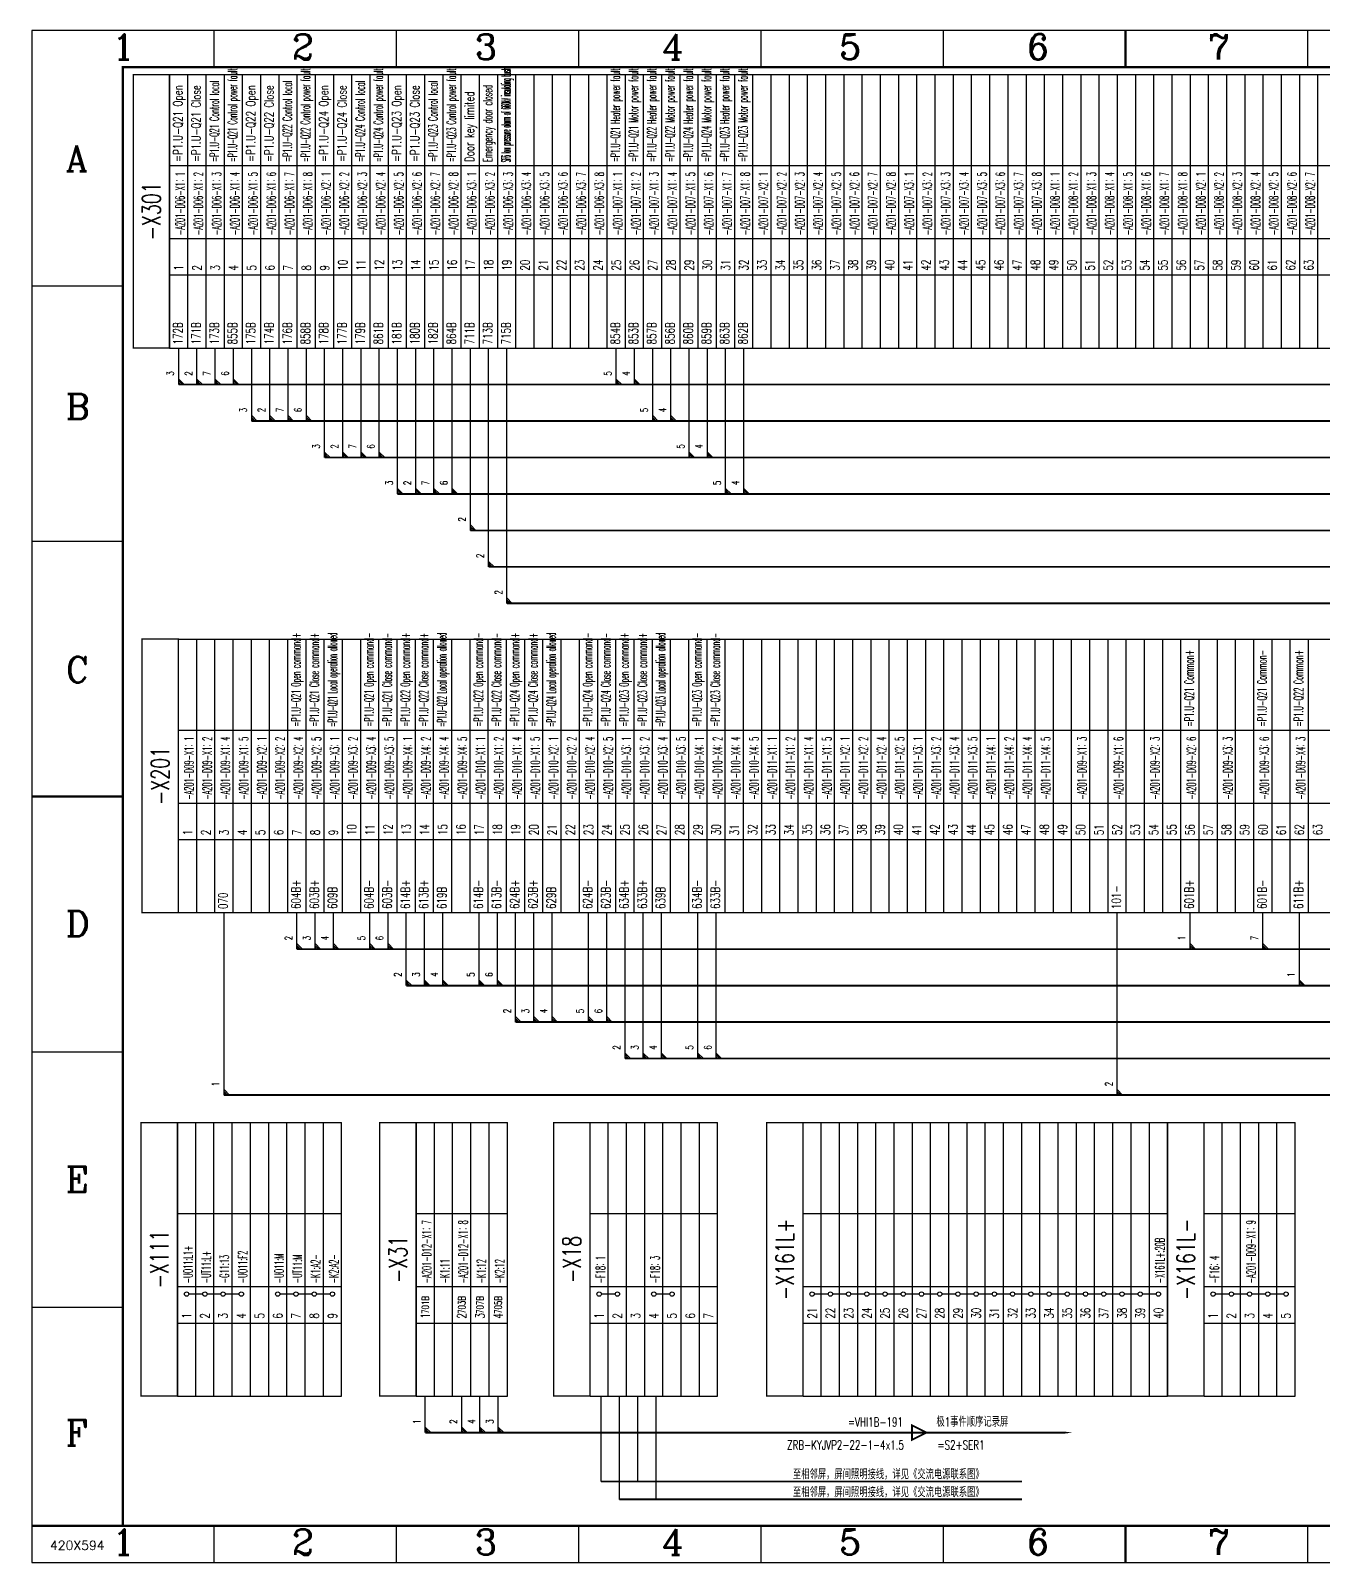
# Model space of a CAD drawing. Header units: millimetres. Extents: x 0 to 594, y 0 to 420.
# Drawn here: x -0.3 to 354, y 0 to 420 of the extents above; entities that cross this region are included whole.
import ezdxf
from ezdxf.enums import TextEntityAlignment as Align

# ---------------------------------------------------------------- set-up
doc = ezdxf.new("R2010")
doc.units = ezdxf.units.MM
doc.layers.add('GPDRAW', color=1, linetype='Continuous')
doc.styles.add('ECL', font='SIMFANG_2312.TTF', dxfattribs={"width": 0.7, "height": 3})
doc.styles.add('elec', font='romans.shx', dxfattribs={"width": 0.7, "bigfont": 'hzdx1.shx'})
doc.styles.add('GPDRAW', font='txt.shx', dxfattribs={"height": 2.5, "bigfont": 'hzfs.shx'})
doc.styles.add('ROMANC', font='romanc')

# ---------------------------------------------------------------- blocks, each defined once
blk = doc.blocks.new('joinPtL')
for p, q in [((1.5, 0), (0, 1.5)), ((1, 0), (0, 1)), ((0.5, 0), (0, 0.5))]:
    blk.add_line(p, q)
at = {"style": 'elec', "width": 0.7}
blk.add_attdef('NO', text='', height=2, rotation=90, dxfattribs=at).set_placement((-2.31, 3.02), align=Align.MIDDLE)
blk = doc.blocks.new('to')
at = {"const_width": 0.5}
blk.add_lwpolyline([(-4, 2), (-4, -2), (0, 0)], close=True, dxfattribs=at)
at = {"style": 'elec', "width": 0.7}
for tag, p in [('CABLECODE', (-6.5, 1.65)), ('CABLETYPE', (-6.23, -4.65))]:
    blk.add_attdef(tag, text='', height=2.5, dxfattribs=at).set_placement(p, align=Align.RIGHT)
for tag, p in [('EQUNAME', (2.72, 1.65)), ('EQUCODE', (3, -4.65))]:
    blk.add_attdef(tag, p, '', height=2.5, dxfattribs=at)
blk = doc.blocks.new('XXDAFRAM-CH-HENG-A2')
at = {"color": 1}
for p, q in [((50, 420), (50, 410)), ((100, 420), (100, 410)), ((150, 420), (150, 410)), ((200, 420), (200, 410)), ((250, 420), (250, 410)), ((350, 420), (350, 410)), ((0, 350), (25, 350)), ((0, 280), (25, 280)), ((0, 140), (25, 140)), ((0, 70), (25, 70)), ((50, 10), (50, 0)), ((100, 10), (100, 0)), ((150, 10), (150, 0)), ((200, 10), (200, 0)), ((250, 10), (250, 0)), ((350, 10), (350, 0))]:
    blk.add_line(p, q, dxfattribs=at)
at = {"color": 1, "lineweight": 50}
for p, q in [((300, 420), (300, 410)), ((0, 210), (25, 210)), ((300, 10), (300, 0))]:
    blk.add_line(p, q, dxfattribs=at)
at = {"color": 1}
blk.add_lwpolyline([(0, 0), (594, 0), (594, 420), (0, 420)], close=True, dxfattribs=at)
at = {"color": 1, "const_width": 0.6}
blk.add_lwpolyline([(25, 10), (584, 10), (584, 410), (25, 410)], close=True, dxfattribs=at)
blk.add_lwpolyline([(0, 10), (25, 10)], dxfattribs=at)
at = {"color": 1, "style": 'ROMANC'}
for s, p in [('1', (22.12, 412.07)), ('2', (71.39, 412.07)), ('3', (121.6, 412.07)), ('4', (172.87, 412.07)), ('5', (221.51, 412.07)), ('6', (273.08, 412.07)), ('7', (322.66, 412.07)), ('A', (9.33, 381.47)), ('B', (9.33, 313.44)), ('C', (9.33, 241.28)), ('D', (9.33, 171.63)), ('E', (9.33, 101.58)), ('F', (9.33, 32.04)), ('1', (22.12, 2.07)), ('2', (71.39, 2.07)), ('3', (121.6, 2.07)), ('4', (172.87, 2.07)), ('5', (221.51, 2.07)), ('6', (273.08, 2.07)), ('7', (322.66, 2.07))]:
    blk.add_text(s, height=7, dxfattribs=at).set_placement(p)
at = {"linetype": 'Continuous', "style": 'ECL', "width": 0.7}
for tag, height, p in [('DESIGNSTATUS', 3.5, (571.85, 76.57)), ('ENDESIGNSTATUS', 3.5, (571.89, 70.89)), ('V', 4, (531.58, 63.46)), ('O', 4, (537.75, 63.46)), ('L', 4, (543.92, 63.46)), ('N', 4, (550.08, 63.46)), ('D', 4, (562.42, 63.46)), ('W', 4, (568.58, 63.46)), ('G', 4, (574.75, 63.46)), ('VEREN40', 4, (580.92, 63.46)), ('DWGNAME1', 5, (522.12, 48.71)), ('DWGENAME1', 5, (521.93, 42.13)), ('DWGNAME', 5, (521.93, 42.36)), ('DWGENAME', 5, (521.93, 35.7)), ('DWGNAME2', 5, (521.93, 35.06)), ('DWGENAME2', 5, (522.27, 28.91)), ('DWGNO', 4, (511.81, 15.14)), ('VEREN40', 4, (578.74, 15.14))]:
    blk.add_attdef(tag, text='', height=height, dxfattribs=at).set_placement(p, align=Align.MIDDLE)
at = {"style": 'ECL', "width": 0.7, "flags": 1}
for p in [(450.39, 48.28), (450.39, 40.28), (450.39, 32.28), (450.39, 24.28)]:
    blk.add_attdef('DATE', text='', height=5, dxfattribs=at).set_placement(p, align=Align.MIDDLE)
for tag, p in [('SJ1', (419.56, 44.28)), ('JH', (419.56, 36.28)), ('SH1', (419.56, 28.28)), ('PZ', (419.56, 20.28)), ('BL', (419.56, 10))]:
    blk.add_attdef(tag, p, '', height=5, dxfattribs=at)
at = {"layer": 'GPDRAW', "color": 1, "linetype": 'Continuous', "style": 'GPDRAW'}
blk.add_text('420X594', height=2.5, dxfattribs=at).set_placement((5, 3.4))

msp = doc.modelspace()

# ---------------------------------------------------------------- linework, layer by layer
for p, q in [((37.84, 407.96), (397.84, 407.96)), ((37.84, 332.96), (37.84, 407.96)), ((42.84, 332.96), (42.84, 407.96)), ((47.84, 332.96), (47.84, 407.96)), ((52.84, 332.96), (52.84, 407.96)), ((57.84, 332.96), (57.84, 407.96)), ((62.84, 332.96), (62.84, 407.96)), ((67.84, 332.96), (67.84, 407.96)), ((72.84, 332.96), (72.84, 407.96)), ((77.84, 332.96), (77.84, 407.96)), ((82.84, 332.96), (82.84, 407.96)), ((87.84, 332.96), (87.84, 407.96)), ((92.84, 332.96), (92.84, 407.96)), ((97.84, 332.96), (97.84, 407.96)), ((102.84, 332.96), (102.84, 407.96)), ((107.84, 332.96), (107.84, 407.96)), ((112.84, 332.96), (112.84, 407.96)), ((117.84, 332.96), (117.84, 407.96)), ((122.84, 332.96), (122.84, 407.96)), ((127.84, 332.96), (127.84, 407.96)), ((132.84, 332.96), (132.84, 407.96)), ((137.84, 332.96), (137.84, 407.96)), ((142.84, 332.96), (142.84, 407.96)), ((147.84, 332.96), (147.84, 407.96)), ((152.84, 332.96), (152.84, 407.96)), ((157.84, 332.96), (157.84, 407.96)), ((162.84, 332.96), (162.84, 407.96)), ((167.84, 332.96), (167.84, 407.96)), ((172.84, 332.96), (172.84, 407.96)), ((177.84, 332.96), (177.84, 407.96)), ((182.84, 332.96), (182.84, 407.96)), ((187.84, 332.96), (187.84, 407.96)), ((192.84, 332.96), (192.84, 407.96)), ((197.84, 332.96), (197.84, 407.96)), ((202.84, 332.96), (202.84, 407.96)), ((207.84, 332.96), (207.84, 407.96)), ((212.84, 332.96), (212.84, 407.96)), ((217.84, 332.96), (217.84, 407.96)), ((222.84, 332.96), (222.84, 407.96)), ((227.84, 332.96), (227.84, 407.96)), ((232.84, 332.96), (232.84, 407.96)), ((237.84, 332.96), (237.84, 407.96)), ((242.84, 332.96), (242.84, 407.96)), ((247.84, 332.96), (247.84, 407.96)), ((252.84, 332.96), (252.84, 407.96)), ((257.84, 332.96), (257.84, 407.96)), ((262.84, 332.96), (262.84, 407.96)), ((267.84, 332.96), (267.84, 407.96)), ((272.84, 332.96), (272.84, 407.96)), ((277.84, 332.96), (277.84, 407.96)), ((282.84, 332.96), (282.84, 407.96)), ((287.84, 332.96), (287.84, 407.96)), ((292.84, 332.96), (292.84, 407.96)), ((297.84, 332.96), (297.84, 407.96)), ((302.84, 332.96), (302.84, 407.96)), ((307.84, 332.96), (307.84, 407.96)), ((312.84, 332.96), (312.84, 407.96)), ((317.84, 332.96), (317.84, 407.96)), ((322.84, 332.96), (322.84, 407.96)), ((327.84, 332.96), (327.84, 407.96)), ((332.84, 332.96), (332.84, 407.96)), ((337.84, 332.96), (337.84, 407.96)), ((342.84, 332.96), (342.84, 407.96)), ((347.84, 332.96), (347.84, 407.96)), ((352.84, 332.96), (352.84, 407.96)), ((37.84, 332.96), (397.84, 332.96)), ((40.25, 253.15), (520.25, 253.15)), ((40.25, 178.15), (40.25, 253.15)), ((45.25, 178.15), (45.25, 253.15)), ((50.25, 178.15), (50.25, 253.15)), ((55.25, 178.15), (55.25, 253.15)), ((60.25, 178.15), (60.25, 253.15)), ((65.25, 178.15), (65.25, 253.15)), ((70.25, 178.15), (70.25, 253.15)), ((75.25, 178.15), (75.25, 253.15)), ((80.25, 178.15), (80.25, 253.15)), ((85.25, 178.15), (85.25, 253.15)), ((90.25, 178.15), (90.25, 253.15)), ((95.25, 178.15), (95.25, 253.15)), ((100.25, 178.15), (100.25, 253.15)), ((105.25, 178.15), (105.25, 253.15)), ((110.25, 178.15), (110.25, 253.15)), ((115.25, 178.15), (115.25, 253.15)), ((120.25, 178.15), (120.25, 253.15)), ((125.25, 178.15), (125.25, 253.15)), ((130.25, 178.15), (130.25, 253.15)), ((135.25, 178.15), (135.25, 253.15)), ((140.25, 178.15), (140.25, 253.15)), ((145.25, 178.15), (145.25, 253.15)), ((150.25, 178.15), (150.25, 253.15)), ((155.25, 178.15), (155.25, 253.15)), ((160.25, 178.15), (160.25, 253.15)), ((165.25, 178.15), (165.25, 253.15)), ((170.25, 178.15), (170.25, 253.15)), ((175.25, 178.15), (175.25, 253.15)), ((180.25, 178.15), (180.25, 253.15)), ((185.25, 178.15), (185.25, 253.15)), ((190.25, 178.15), (190.25, 253.15)), ((195.25, 178.15), (195.25, 253.15)), ((200.25, 178.15), (200.25, 253.15)), ((205.25, 178.15), (205.25, 253.15)), ((210.25, 178.15), (210.25, 253.15)), ((215.25, 178.15), (215.25, 253.15)), ((220.25, 178.15), (220.25, 253.15)), ((225.25, 178.15), (225.25, 253.15)), ((230.25, 178.15), (230.25, 253.15)), ((235.25, 178.15), (235.25, 253.15)), ((240.25, 178.15), (240.25, 253.15)), ((245.25, 178.15), (245.25, 253.15)), ((250.25, 178.15), (250.25, 253.15)), ((255.25, 178.15), (255.25, 253.15)), ((260.25, 178.15), (260.25, 253.15)), ((265.25, 178.15), (265.25, 253.15)), ((270.25, 178.15), (270.25, 253.15)), ((275.25, 178.15), (275.25, 253.15)), ((280.25, 178.15), (280.25, 253.15)), ((285.25, 178.15), (285.25, 253.15)), ((290.25, 178.15), (290.25, 253.15)), ((295.25, 178.15), (295.25, 253.15)), ((300.25, 178.15), (300.25, 253.15)), ((305.25, 178.15), (305.25, 253.15)), ((310.25, 178.15), (310.25, 253.15)), ((315.25, 178.15), (315.25, 253.15)), ((320.25, 178.15), (320.25, 253.15)), ((325.25, 178.15), (325.25, 253.15)), ((330.25, 178.15), (330.25, 253.15)), ((335.25, 178.15), (335.25, 253.15)), ((340.25, 178.15), (340.25, 253.15)), ((345.25, 178.15), (345.25, 253.15)), ((350.25, 178.15), (350.25, 253.15)), ((40.25, 178.15), (520.25, 178.15)), ((40, 120.58), (85, 120.58)), ((40, 45.58), (40, 120.58)), ((45, 45.58), (45, 120.58)), ((50, 45.58), (50, 120.58)), ((55, 45.58), (55, 120.58)), ((60, 45.58), (60, 120.58)), ((65, 45.58), (65, 120.58)), ((70, 45.58), (70, 120.58)), ((75, 45.58), (75, 120.58)), ((80, 45.58), (80, 120.58)), ((85, 45.58), (85, 120.58)), ((105.47, 120.58), (130.47, 120.58)), ((105.47, 45.58), (105.47, 120.58)), ((110.47, 45.58), (110.47, 120.58)), ((115.47, 45.58), (115.47, 120.58)), ((120.47, 45.58), (120.47, 120.58)), ((125.47, 45.58), (125.47, 120.58)), ((130.47, 45.58), (130.47, 120.58)), ((153.16, 120.58), (188.16, 120.58)), ((153.16, 45.58), (153.16, 120.58)), ((158.16, 45.58), (158.16, 120.58)), ((163.16, 45.58), (163.16, 120.58)), ((168.16, 45.58), (168.16, 120.58)), ((173.16, 45.58), (173.16, 120.58)), ((178.16, 45.58), (178.16, 120.58)), ((183.16, 45.58), (183.16, 120.58)), ((188.16, 45.58), (188.16, 120.58)), ((211.58, 120.58), (311.58, 120.58)), ((211.58, 45.58), (211.58, 120.58)), ((216.58, 45.58), (216.58, 120.58)), ((221.58, 45.58), (221.58, 120.58)), ((226.58, 45.58), (226.58, 120.58)), ((231.58, 45.58), (231.58, 120.58)), ((236.58, 45.58), (236.58, 120.58)), ((241.58, 45.58), (241.58, 120.58)), ((246.58, 45.58), (246.58, 120.58)), ((251.58, 45.58), (251.58, 120.58)), ((256.58, 45.58), (256.58, 120.58)), ((261.58, 45.58), (261.58, 120.58)), ((261.58, 120.58), (311.58, 120.58)), ((261.58, 45.58), (261.58, 120.58)), ((266.58, 45.58), (266.58, 120.58)), ((271.58, 45.58), (271.58, 120.58)), ((276.58, 45.58), (276.58, 120.58)), ((281.58, 45.58), (281.58, 120.58)), ((286.58, 45.58), (286.58, 120.58)), ((291.58, 45.58), (291.58, 120.58)), ((296.58, 45.58), (296.58, 120.58)), ((301.58, 45.58), (301.58, 120.58)), ((306.58, 45.58), (306.58, 120.58)), ((311.58, 45.58), (311.58, 120.58)), ((321.58, 120.58), (346.58, 120.58)), ((321.58, 45.58), (321.58, 120.58)), ((326.58, 45.58), (326.58, 120.58)), ((331.58, 45.58), (331.58, 120.58)), ((336.58, 45.58), (336.58, 120.58)), ((341.58, 45.58), (341.58, 120.58)), ((346.58, 45.58), (346.58, 120.58)), ((40, 45.58), (85, 45.58)), ((105.47, 45.58), (130.47, 45.58)), ((153.16, 45.58), (188.16, 45.58)), ((211.58, 45.58), (261.58, 45.58)), ((261.58, 45.58), (311.58, 45.58)), ((321.58, 45.58), (346.58, 45.58))]:
    msp.add_line(p, q)
at = {"color": 5}
for p, q in [((156.16, 45.58), (156.16, 22.19)), ((161.16, 45.58), (161.16, 17.27)), ((166.16, 45.58), (166.16, 22.19)), ((171.16, 45.58), (171.16, 17.27))]:
    msp.add_line(p, q, dxfattribs=at)
at = {"color": 1, "const_width": 0.35}
for points in [[(27.84, 407.96), (37.84, 407.96), (37.84, 332.96), (27.84, 332.96)], [(30.25, 253.15), (40.25, 253.15), (40.25, 178.15), (30.25, 178.15)], [(30, 120.58), (40, 120.58), (40, 45.58), (30, 45.58)], [(95.47, 120.58), (105.47, 120.58), (105.47, 45.58), (95.47, 45.58)], [(143.16, 120.58), (153.16, 120.58), (153.16, 45.58), (143.16, 45.58)], [(201.58, 120.58), (211.58, 120.58), (211.58, 45.58), (201.58, 45.58)], [(311.58, 120.58), (321.58, 120.58), (321.58, 45.58), (311.58, 45.58)]]:
    msp.add_lwpolyline(points, close=True, dxfattribs=at)
for points in [[(397.84, 382.96), (37.84, 382.96)], [(397.84, 362.96), (37.84, 362.96)], [(397.84, 352.96), (37.84, 352.96)], [(520.25, 228.15), (40.25, 228.15)], [(520.25, 208.15), (40.25, 208.15)], [(520.25, 198.15), (40.25, 198.15)], [(85, 95.58), (40, 95.58)], [(130.47, 95.58), (105.47, 95.58)], [(188.16, 95.58), (153.16, 95.58)], [(311.58, 95.58), (211.58, 95.58)], [(346.58, 95.58), (321.58, 95.58)], [(85, 75.58), (40, 75.58)], [(130.47, 75.58), (105.47, 75.58)], [(188.16, 75.58), (153.16, 75.58)], [(311.58, 75.58), (211.58, 75.58)], [(346.58, 75.58), (321.58, 75.58)], [(85, 65.58), (40, 65.58)], [(130.47, 65.58), (105.47, 65.58)], [(188.16, 65.58), (153.16, 65.58)], [(311.58, 65.58), (211.58, 65.58)], [(346.58, 65.58), (321.58, 65.58)]]:
    msp.add_lwpolyline(points, dxfattribs=at)
for points in [[(40.34, 322.96), (40.34, 332.96), (40.34, 332.96), (40.34, 332.96)], [(45.34, 322.96), (45.34, 332.96), (45.34, 332.96), (45.34, 332.96)], [(50.34, 322.96), (50.34, 332.96), (50.34, 332.96), (50.34, 332.96)], [(55.34, 322.96), (55.34, 332.96), (55.34, 332.96), (55.34, 332.96)], [(60.34, 312.96), (60.34, 332.96), (60.34, 332.96), (60.34, 332.96)], [(65.34, 312.96), (65.34, 332.96), (65.34, 332.96), (65.34, 332.96)], [(70.34, 312.96), (70.34, 332.96), (70.34, 332.96), (70.34, 332.96)], [(75.34, 312.96), (75.34, 332.96), (75.34, 332.96), (75.34, 332.96)], [(80.34, 302.96), (80.34, 332.96), (80.34, 332.96), (80.34, 332.96)], [(85.34, 302.96), (85.34, 332.96), (85.34, 332.96), (85.34, 332.96)], [(90.34, 302.96), (90.34, 332.96), (90.34, 332.96), (90.34, 332.96)], [(95.34, 302.96), (95.34, 332.96), (95.34, 332.96), (95.34, 332.96)], [(100.34, 292.96), (100.34, 332.96), (100.34, 332.96), (100.34, 332.96)], [(105.34, 292.96), (105.34, 332.96), (105.34, 332.96), (105.34, 332.96)], [(110.34, 292.96), (110.34, 332.96), (110.34, 332.96), (110.34, 332.96)], [(115.34, 292.96), (115.34, 332.96), (115.34, 332.96), (115.34, 332.96)], [(120.34, 282.96), (120.34, 332.96), (120.34, 332.96), (120.34, 332.96)], [(125.34, 272.96), (125.34, 332.96), (125.34, 332.96), (125.34, 332.96)], [(130.34, 262.96), (130.34, 332.96), (130.34, 332.96), (130.34, 332.96)], [(160.34, 322.96), (160.34, 332.96), (160.34, 332.96), (160.34, 332.96)], [(165.34, 322.96), (165.34, 332.96), (165.34, 332.96), (165.34, 332.96)], [(170.34, 312.96), (170.34, 332.96), (170.34, 332.96), (170.34, 332.96)], [(175.34, 312.96), (175.34, 332.96), (175.34, 332.96), (175.34, 332.96)], [(180.34, 302.96), (180.34, 332.96), (180.34, 332.96), (180.34, 332.96)], [(185.34, 302.96), (185.34, 332.96), (185.34, 332.96), (185.34, 332.96)], [(190.34, 292.96), (190.34, 332.96), (190.34, 332.96), (190.34, 332.96)], [(195.34, 292.96), (195.34, 332.96), (195.34, 332.96), (195.34, 332.96)], [(72.75, 168.15), (72.75, 178.15), (72.75, 178.15), (72.75, 178.15)], [(77.75, 168.15), (77.75, 178.15), (77.75, 178.15), (77.75, 178.15)], [(82.75, 168.15), (82.75, 178.15), (82.75, 178.15), (82.75, 178.15)], [(92.75, 168.15), (92.75, 178.15), (92.75, 178.15), (92.75, 178.15)], [(97.75, 168.15), (97.75, 178.15), (97.75, 178.15), (97.75, 178.15)], [(102.75, 158.15), (102.75, 178.15), (102.75, 178.15), (102.75, 178.15)], [(107.75, 158.15), (107.75, 178.15), (107.75, 178.15), (107.75, 178.15)], [(112.75, 158.15), (112.75, 178.15), (112.75, 178.15), (112.75, 178.15)], [(122.75, 158.15), (122.75, 178.15), (122.75, 178.15), (122.75, 178.15)], [(127.75, 158.15), (127.75, 178.15), (127.75, 178.15), (127.75, 178.15)], [(132.75, 148.15), (132.75, 178.15), (132.75, 178.15), (132.75, 178.15)], [(137.75, 148.15), (137.75, 178.15), (137.75, 178.15), (137.75, 178.15)], [(142.75, 148.15), (142.75, 178.15), (142.75, 178.15), (142.75, 178.15)], [(152.75, 148.15), (152.75, 178.15), (152.75, 178.15), (152.75, 178.15)], [(157.75, 148.15), (157.75, 178.15), (157.75, 178.15), (157.75, 178.15)], [(162.75, 138.15), (162.75, 178.15), (162.75, 178.15), (162.75, 178.15)], [(167.75, 138.15), (167.75, 178.15), (167.75, 178.15), (167.75, 178.15)], [(172.75, 138.15), (172.75, 178.15), (172.75, 178.15), (172.75, 178.15)], [(182.75, 138.15), (182.75, 178.15), (182.75, 178.15), (182.75, 178.15)], [(187.75, 138.15), (187.75, 178.15), (187.75, 178.15), (187.75, 178.15)], [(317.75, 168.15), (317.75, 178.15), (317.75, 178.15), (317.75, 178.15)], [(337.75, 168.15), (337.75, 178.15), (337.75, 178.15), (337.75, 178.15)], [(347.75, 158.15), (347.75, 178.15), (347.75, 178.15), (347.75, 178.15)], [(107.97, 35.58), (107.97, 45.58), (107.97, 45.58), (107.97, 45.58)], [(117.97, 35.58), (117.97, 45.58), (117.97, 45.58), (117.97, 45.58)], [(122.97, 35.58), (122.97, 45.58), (122.97, 45.58), (122.97, 45.58)], [(127.97, 35.58), (127.97, 45.58), (127.97, 45.58), (127.97, 45.58)]]:
    msp.add_lwpolyline(points)
at = {"color": 7}
for points in [[(40.34, 322.96, 0.5, 0.5, 0), (574.5, 322.96, 2, 0, 0), (582.5, 322.96, 0, 0, 0)], [(60.34, 312.96, 0.5, 0.5, 0), (574.5, 312.96, 2, 0, 0), (582.5, 312.96, 0, 0, 0)], [(80.34, 302.96, 0.5, 0.5, 0), (574.5, 302.96, 2, 0, 0), (582.5, 302.96, 0, 0, 0)], [(100.34, 292.96, 0.5, 0.5, 0), (574.5, 292.96, 2, 0, 0), (582.5, 292.96, 0, 0, 0)], [(120.34, 282.96, 0.5, 0.5, 0), (574.5, 282.96, 2, 0, 0), (582.5, 282.96, 0, 0, 0)], [(125.34, 272.96, 0.5, 0.5, 0), (574.5, 272.96, 2, 0, 0), (582.5, 272.96, 0, 0, 0)], [(130.34, 262.96, 0.5, 0.5, 0), (574.5, 262.96, 2, 0, 0), (582.5, 262.96, 0, 0, 0)], [(72.75, 168.15, 0.5, 0.5, 0), (574.5, 168.15, 2, 0, 0), (582.5, 168.15, 0, 0, 0)], [(102.75, 158.15, 0.5, 0.5, 0), (574.5, 158.15, 2, 0, 0), (582.5, 158.15, 0, 0, 0)], [(132.75, 148.15, 0.5, 0.5, 0), (574.5, 148.15, 2, 0, 0), (582.5, 148.15, 0, 0, 0)], [(162.75, 138.15, 0.5, 0.5, 0), (574.5, 138.15, 2, 0, 0), (582.5, 138.15, 0, 0, 0)], [(107.97, 35.58, 0.5, 0.5, 0), (277.47, 35.58, 2, 0, 0), (285.47, 35.58, 0, 0, 0)]]:
    msp.add_lwpolyline(points, format="xyseb", dxfattribs=at)
at = {"color": 6}
for points in [[(52.75, 128.15), (52.75, 178.15), (52.75, 178.15), (52.75, 178.15)], [(297.75, 128.15), (297.75, 178.15), (297.75, 178.15), (297.75, 178.15)]]:
    msp.add_lwpolyline(points, dxfattribs=at)
msp.add_lwpolyline([(52.75, 128.15, 0.5, 0.5, 0), (574.5, 128.15, 2, 0, 0), (582.5, 128.15, 0, 0, 0)], format="xyseb", dxfattribs=at)
at = {"color": 2, "const_width": 0.35}
for points in [[(43.1, 73.58), (46.9, 73.58)], [(48.1, 73.58), (51.9, 73.58)], [(53.1, 73.58), (56.9, 73.58)], [(68.1, 73.58), (71.9, 73.58)], [(73.1, 73.58), (76.9, 73.58)], [(78.1, 73.58), (81.9, 73.58)], [(156.26, 73.58), (160.06, 73.58)], [(171.26, 73.58), (175.06, 73.58)], [(214.68, 73.58), (218.48, 73.58)], [(219.68, 73.58), (223.48, 73.58)], [(224.68, 73.58), (228.48, 73.58)], [(229.68, 73.58), (233.48, 73.58)], [(234.68, 73.58), (238.48, 73.58)], [(239.68, 73.58), (243.48, 73.58)], [(244.68, 73.58), (248.48, 73.58)], [(249.68, 73.58), (253.48, 73.58)], [(254.68, 73.58), (258.48, 73.58)], [(259.68, 73.58), (263.48, 73.58)], [(264.68, 73.58), (268.48, 73.58)], [(269.68, 73.58), (273.48, 73.58)], [(274.68, 73.58), (278.48, 73.58)], [(279.68, 73.58), (283.48, 73.58)], [(284.68, 73.58), (288.48, 73.58)], [(289.68, 73.58), (293.48, 73.58)], [(294.68, 73.58), (298.48, 73.58)], [(299.68, 73.58), (303.48, 73.58)], [(304.68, 73.58), (308.48, 73.58)], [(324.68, 73.58), (328.48, 73.58)], [(329.68, 73.58), (333.48, 73.58)], [(334.68, 73.58), (338.48, 73.58)], [(339.68, 73.58), (343.48, 73.58)]]:
    msp.add_lwpolyline(points, dxfattribs=at)
at = {"color": 5, "const_width": 0.5}
for points in [[(156.16, 22.19), (271.64, 22.19)], [(161.16, 17.27), (271.64, 17.27)]]:
    msp.add_lwpolyline(points, dxfattribs=at)
at = {"color": 2}
for centre in [(42.5, 73.58), (47.5, 73.58), (52.5, 73.58), (57.5, 73.58), (67.5, 73.58), (72.5, 73.58), (77.5, 73.58), (82.5, 73.58), (155.66, 73.58), (160.66, 73.58), (170.66, 73.58), (175.66, 73.58), (214.08, 73.58), (219.08, 73.58), (224.08, 73.58), (229.08, 73.58), (234.08, 73.58), (239.08, 73.58), (244.08, 73.58), (249.08, 73.58), (254.08, 73.58), (259.08, 73.58), (264.08, 73.58), (269.08, 73.58), (274.08, 73.58), (279.08, 73.58), (284.08, 73.58), (289.08, 73.58), (294.08, 73.58), (299.08, 73.58), (304.08, 73.58), (309.08, 73.58), (324.08, 73.58), (329.08, 73.58), (334.08, 73.58), (339.08, 73.58), (344.08, 73.58)]:
    msp.add_circle(centre, 0.6, dxfattribs=at)

# ---------------------------------------------------------------- block references
msp.add_blockref('XXDAFRAM-CH-HENG-A2', (0, 0))
for name, p, values in [('joinPtL', (40.34, 322.96), {'NO': '3'}), ('joinPtL', (45.34, 322.96), {'NO': '2'}), ('joinPtL', (50.34, 322.96), {'NO': '7'}), ('joinPtL', (55.34, 322.96), {'NO': '6'}), ('joinPtL', (160.34, 322.96), {'NO': '5'}), ('joinPtL', (165.34, 322.96), {'NO': '4'}), ('joinPtL', (60.34, 312.96), {'NO': '3'}), ('joinPtL', (65.34, 312.96), {'NO': '2'}), ('joinPtL', (70.34, 312.96), {'NO': '7'}), ('joinPtL', (75.34, 312.96), {'NO': '6'}), ('joinPtL', (170.34, 312.96), {'NO': '5'}), ('joinPtL', (175.34, 312.96), {'NO': '4'}), ('joinPtL', (80.34, 302.96), {'NO': '3'}), ('joinPtL', (85.34, 302.96), {'NO': '2'}), ('joinPtL', (90.34, 302.96), {'NO': '7'}), ('joinPtL', (95.34, 302.96), {'NO': '6'}), ('joinPtL', (180.34, 302.96), {'NO': '5'}), ('joinPtL', (185.34, 302.96), {'NO': '4'}), ('joinPtL', (100.34, 292.96), {'NO': '3'}), ('joinPtL', (105.34, 292.96), {'NO': '2'}), ('joinPtL', (110.34, 292.96), {'NO': '7'}), ('joinPtL', (115.34, 292.96), {'NO': '6'}), ('joinPtL', (190.34, 292.96), {'NO': '5'}), ('joinPtL', (195.34, 292.96), {'NO': '4'}), ('joinPtL', (120.34, 282.96), {'NO': '2'}), ('joinPtL', (125.34, 272.96), {'NO': '2'}), ('joinPtL', (130.34, 262.96), {'NO': '2'}), ('joinPtL', (72.75, 168.15), {'NO': '2'}), ('joinPtL', (77.75, 168.15), {'NO': '3'}), ('joinPtL', (82.75, 168.15), {'NO': '4'}), ('joinPtL', (92.75, 168.15), {'NO': '5'}), ('joinPtL', (97.75, 168.15), {'NO': '6'}), ('joinPtL', (317.75, 168.15), {'NO': '1'}), ('joinPtL', (337.75, 168.15), {'NO': '7'}), ('joinPtL', (102.75, 158.15), {'NO': '2'}), ('joinPtL', (107.75, 158.15), {'NO': '3'}), ('joinPtL', (112.75, 158.15), {'NO': '4'}), ('joinPtL', (122.75, 158.15), {'NO': '5'}), ('joinPtL', (127.75, 158.15), {'NO': '6'}), ('joinPtL', (347.75, 158.15), {'NO': '1'}), ('joinPtL', (132.75, 148.15), {'NO': '2'}), ('joinPtL', (137.75, 148.15), {'NO': '3'}), ('joinPtL', (142.75, 148.15), {'NO': '4'}), ('joinPtL', (152.75, 148.15), {'NO': '5'}), ('joinPtL', (157.75, 148.15), {'NO': '6'}), ('joinPtL', (162.75, 138.15), {'NO': '2'}), ('joinPtL', (167.75, 138.15), {'NO': '3'}), ('joinPtL', (172.75, 138.15), {'NO': '4'}), ('joinPtL', (182.75, 138.15), {'NO': '5'}), ('joinPtL', (187.75, 138.15), {'NO': '6'}), ('joinPtL', (107.97, 35.58), {'NO': '1'}), ('joinPtL', (117.97, 35.58), {'NO': '2'}), ('joinPtL', (122.97, 35.58), {'NO': '4'}), ('joinPtL', (127.97, 35.58), {'NO': '3'}), ('to', (245.47, 35.58), {'EQUNAME': '极1事件顺序记录屏', 'CABLECODE': '=VHI1B-191', 'EQUCODE': '=S2+SER1', 'CABLETYPE': 'ZRB-KYJVP2-22-1-4x1.5'})]:
    msp.add_blockref(name, p).add_auto_attribs(values)
at = {"color": 6}
for p, values in [((52.75, 128.15), {'NO': '1'}), ((297.75, 128.15), {'NO': '2'})]:
    msp.add_blockref('joinPtL', p, dxfattribs=at).add_auto_attribs(values)

# ---------------------------------------------------------------- texts
at = {"color": 0, "style": 'elec'}
for s, width, p in [('=P1.U-Q21 Open', 0.7, (41.34, 383.96)), ('=P1.U-Q21 Close', 0.687184, (46.34, 383.96)), ('=P1.U-Q21 Control local', 0.489989, (51.34, 383.96)), ('=P1.U-Q21 Control power fault', 0.386832, (56.34, 383.96)), ('=P1.U-Q22 Open', 0.7, (61.34, 383.96)), ('=P1.U-Q22 Close', 0.687184, (66.34, 383.96)), ('=P1.U-Q22 Control local', 0.489989, (71.34, 383.96)), ('=P1.U-Q22 Control power fault', 0.386832, (76.34, 383.96)), ('=P1.U-Q24 Open', 0.7, (81.34, 383.96)), ('=P1.U-Q24 Close', 0.687184, (86.34, 383.96)), ('=P1.U-Q24 Control local', 0.489989, (91.34, 383.96)), ('=P1.U-Q24 Control power fault', 0.386832, (96.34, 383.96)), ('=P1.U-Q23 Open', 0.7, (101.34, 383.96)), ('=P1.U-Q23 Close', 0.687184, (106.34, 383.96)), ('=P1.U-Q23 Control local', 0.489989, (111.34, 383.96)), ('=P1.U-Q23 Control power fault', 0.386832, (116.34, 383.96)), ('Emergency door closed', 0.5318, (126.34, 383.96)), ('SF6 low pressure alarm of 660kV insulating bush', 0.249925, (131.34, 383.96)), ('=P1.U-Q21 Heater power fault', 0.39393, (161.34, 383.96)), ('=P1.U-Q21 Motor power fault', 0.406359, (166.34, 383.96)), ('=P1.U-Q22 Heater power fault', 0.39393, (171.34, 383.96)), ('=P1.U-Q22 Motor power fault', 0.406359, (176.34, 383.96)), ('=P1.U-Q24 Heater power fault', 0.39393, (181.34, 383.96)), ('=P1.U-Q24 Motor power fault', 0.406359, (186.34, 383.96)), ('=P1.U-Q23 Heater power fault', 0.39393, (191.34, 383.96)), ('=P1.U-Q23 Motor power fault', 0.406359, (196.34, 383.96)), ('Door key limited', 0.7, (121.34, 383.96)), ('14', 0.7, (106.59, 354.21)), ('24', 0.7, (156.59, 354.21)), ('34', 0.7, (206.59, 354.21)), ('44', 0.7, (256.59, 354.21)), ('54', 0.7, (306.59, 354.21)), ('1', 0.7, (41.59, 354.21)), ('2', 0.7, (46.59, 354.21)), ('3', 0.7, (51.59, 354.21)), ('4', 0.7, (56.59, 354.21)), ('5', 0.7, (61.59, 354.21)), ('6', 0.7, (66.59, 354.21)), ('7', 0.7, (71.59, 354.21)), ('8', 0.7, (76.59, 354.21)), ('9', 0.7, (81.59, 354.21)), ('10', 0.7, (86.59, 354.21)), ('11', 0.7, (91.59, 354.21)), ('12', 0.7, (96.59, 354.21)), ('13', 0.7, (101.59, 354.21)), ('15', 0.7, (111.59, 354.21)), ('16', 0.7, (116.59, 354.21)), ('17', 0.7, (121.59, 354.21)), ('18', 0.7, (126.59, 354.21)), ('19', 0.7, (131.59, 354.21)), ('20', 0.7, (136.59, 354.21)), ('21', 0.7, (141.59, 354.21)), ('22', 0.7, (146.59, 354.21)), ('23', 0.7, (151.59, 354.21)), ('25', 0.7, (161.59, 354.21)), ('26', 0.7, (166.59, 354.21)), ('27', 0.7, (171.59, 354.21)), ('28', 0.7, (176.59, 354.21)), ('29', 0.7, (181.59, 354.21)), ('30', 0.7, (186.59, 354.21)), ('31', 0.7, (191.59, 354.21)), ('32', 0.7, (196.59, 354.21)), ('33', 0.7, (201.59, 354.21)), ('35', 0.7, (211.59, 354.21)), ('36', 0.7, (216.59, 354.21)), ('37', 0.7, (221.59, 354.21)), ('38', 0.7, (226.59, 354.21)), ('39', 0.7, (231.59, 354.21)), ('40', 0.7, (236.59, 354.21)), ('41', 0.7, (241.59, 354.21)), ('42', 0.7, (246.59, 354.21)), ('43', 0.7, (251.59, 354.21)), ('45', 0.7, (261.59, 354.21)), ('46', 0.7, (266.59, 354.21)), ('47', 0.7, (271.59, 354.21)), ('48', 0.7, (276.59, 354.21)), ('49', 0.7, (281.59, 354.21)), ('50', 0.7, (286.59, 354.21)), ('51', 0.7, (291.59, 354.21)), ('52', 0.7, (296.59, 354.21)), ('53', 0.7, (301.59, 354.21)), ('55', 0.7, (311.59, 354.21)), ('56', 0.7, (316.59, 354.21)), ('57', 0.7, (321.59, 354.21)), ('58', 0.7, (326.59, 354.21)), ('59', 0.7, (331.59, 354.21)), ('60', 0.7, (336.59, 354.21)), ('61', 0.7, (341.59, 354.21)), ('62', 0.7, (346.59, 354.21)), ('63', 0.7, (351.59, 354.21)), ('172B', 0.7, (41.34, 333.96)), ('171B', 0.7, (46.34, 333.96)), ('173B', 0.7, (51.34, 333.96)), ('855B', 0.7, (56.34, 333.96)), ('175B', 0.7, (61.34, 333.96)), ('174B', 0.7, (66.34, 333.96)), ('176B', 0.7, (71.34, 333.96)), ('858B', 0.7, (76.34, 333.96)), ('178B', 0.7, (81.34, 333.96)), ('177B', 0.7, (86.34, 333.96)), ('179B', 0.7, (91.34, 333.96)), ('861B', 0.7, (96.34, 333.96)), ('181B', 0.7, (101.34, 333.96)), ('180B', 0.7, (106.34, 333.96)), ('182B', 0.7, (111.34, 333.96)), ('864B', 0.7, (116.34, 333.96)), ('711B', 0.7, (121.34, 333.96)), ('713B', 0.7, (126.34, 333.96)), ('715B', 0.7, (131.34, 333.96)), ('854B', 0.7, (161.34, 333.96)), ('853B', 0.7, (166.34, 333.96)), ('857B', 0.7, (171.34, 333.96)), ('856B', 0.7, (176.34, 333.96)), ('860B', 0.7, (181.34, 333.96)), ('859B', 0.7, (186.34, 333.96)), ('863B', 0.7, (191.34, 333.96)), ('862B', 0.7, (196.34, 333.96)), ('=P1.U-Q21 Open command+', 0.411682, (73.75, 229.15)), ('=P1.U-Q21 Close command+', 0.407342, (78.75, 229.15)), ('=P1.U-Q21 Local operation allowed', 0.34168, (83.75, 229.15)), ('=P1.U-Q21 Open command-', 0.411682, (93.75, 229.15)), ('=P1.U-Q21 Close command-', 0.407342, (98.75, 229.15)), ('=P1.U-Q22 Open command+', 0.411682, (103.75, 229.15)), ('=P1.U-Q22 Close command+', 0.407342, (108.75, 229.15)), ('=P1.U-Q22 Local operation allowed', 0.34168, (113.75, 229.15)), ('=P1.U-Q22 Open command-', 0.411682, (123.75, 229.15)), ('=P1.U-Q22 Close command-', 0.407342, (128.75, 229.15)), ('=P1.U-Q24 Open command+', 0.411682, (133.75, 229.15)), ('=P1.U-Q24 Close command+', 0.407342, (138.75, 229.15)), ('=P1.U-Q24 Local operation allowed', 0.34168, (143.75, 229.15)), ('=P1.U-Q24 Open command-', 0.411682, (153.75, 229.15)), ('=P1.U-Q24 Close command-', 0.407342, (158.75, 229.15)), ('=P1.U-Q23 Open command+', 0.411682, (163.75, 229.15)), ('=P1.U-Q23 Close command+', 0.407342, (168.75, 229.15)), ('=P1.U-Q23 Local operation allowed', 0.34168, (173.75, 229.15)), ('=P1.U-Q23 Open command-', 0.411682, (183.75, 229.15)), ('=P1.U-Q23 Close command-', 0.407342, (188.75, 229.15)), ('=P1.U-Q21 Common+', 0.534962, (318.75, 229.15)), ('=P1.U-Q21 Common-', 0.534962, (338.75, 229.15)), ('=P1.U-Q22 Common+', 0.534962, (348.75, 229.15)), ('10', 0.7, (89, 199.4)), ('11', 0.7, (94, 199.4)), ('12', 0.7, (99, 199.4)), ('13', 0.7, (104, 199.4)), ('14', 0.7, (109, 199.4)), ('15', 0.7, (114, 199.4)), ('16', 0.7, (119, 199.4)), ('17', 0.7, (124, 199.4)), ('18', 0.7, (129, 199.4)), ('19', 0.7, (134, 199.4)), ('20', 0.7, (139, 199.4)), ('21', 0.7, (144, 199.4)), ('22', 0.7, (149, 199.4)), ('23', 0.7, (154, 199.4)), ('24', 0.7, (159, 199.4)), ('25', 0.7, (164, 199.4)), ('26', 0.7, (169, 199.4)), ('27', 0.7, (174, 199.4)), ('28', 0.7, (179, 199.4)), ('29', 0.7, (184, 199.4)), ('30', 0.7, (189, 199.4)), ('31', 0.7, (194, 199.4)), ('32', 0.7, (199, 199.4)), ('33', 0.7, (204, 199.4)), ('34', 0.7, (209, 199.4)), ('35', 0.7, (214, 199.4)), ('36', 0.7, (219, 199.4)), ('37', 0.7, (224, 199.4)), ('38', 0.7, (229, 199.4)), ('39', 0.7, (234, 199.4)), ('40', 0.7, (239, 199.4)), ('41', 0.7, (244, 199.4)), ('42', 0.7, (249, 199.4)), ('43', 0.7, (254, 199.4)), ('44', 0.7, (259, 199.4)), ('45', 0.7, (264, 199.4)), ('46', 0.7, (269, 199.4)), ('47', 0.7, (274, 199.4)), ('48', 0.7, (279, 199.4)), ('49', 0.7, (284, 199.4)), ('50', 0.7, (289, 199.4)), ('51', 0.7, (294, 199.4)), ('52', 0.7, (299, 199.4)), ('53', 0.7, (304, 199.4)), ('54', 0.7, (309, 199.4)), ('55', 0.7, (314, 199.4)), ('56', 0.7, (319, 199.4)), ('57', 0.7, (324, 199.4)), ('58', 0.7, (329, 199.4)), ('59', 0.7, (334, 199.4)), ('60', 0.7, (339, 199.4)), ('61', 0.7, (344, 199.4)), ('62', 0.7, (349, 199.4)), ('63', 0.7, (354, 199.4)), ('1', 0.7, (44, 199.4)), ('2', 0.7, (49, 199.4)), ('3', 0.7, (54, 199.4)), ('4', 0.7, (59, 199.4)), ('5', 0.7, (64, 199.4)), ('6', 0.7, (69, 199.4)), ('7', 0.7, (74, 199.4)), ('8', 0.7, (79, 199.4)), ('9', 0.7, (84, 199.4)), ('604B+', 0.7, (73.75, 179.15)), ('603B+', 0.7, (78.75, 179.15)), ('609B', 0.7, (83.75, 179.15)), ('604B-', 0.7, (93.75, 179.15)), ('603B-', 0.7, (98.75, 179.15)), ('614B+', 0.7, (103.75, 179.15)), ('613B+', 0.7, (108.75, 179.15)), ('619B', 0.7, (113.75, 179.15)), ('614B-', 0.7, (123.75, 179.15)), ('613B-', 0.7, (128.75, 179.15)), ('624B+', 0.7, (133.75, 179.15)), ('623B+', 0.7, (138.75, 179.15)), ('629B', 0.7, (143.75, 179.15)), ('624B-', 0.7, (153.75, 179.15)), ('623B-', 0.7, (158.75, 179.15)), ('634B+', 0.7, (163.75, 179.15)), ('633B+', 0.7, (168.75, 179.15)), ('639B', 0.7, (173.75, 179.15)), ('634B-', 0.7, (183.75, 179.15)), ('633B-', 0.7, (188.75, 179.15)), ('601B+', 0.7, (318.75, 179.15)), ('601B-', 0.7, (338.75, 179.15)), ('611B+', 0.7, (348.75, 179.15)), ('1', 0.7, (43.75, 66.83)), ('2', 0.7, (48.75, 66.83)), ('3', 0.7, (53.75, 66.83)), ('4', 0.7, (58.75, 66.83)), ('5', 0.7, (63.75, 66.83)), ('6', 0.7, (68.75, 66.83)), ('7', 0.7, (73.75, 66.83)), ('8', 0.7, (78.75, 66.83)), ('9', 0.7, (83.75, 66.83)), ('1', 0.7, (109.22, 66.83)), ('2', 0.7, (119.22, 66.83)), ('3', 0.7, (124.22, 66.83)), ('4', 0.7, (129.22, 66.83)), ('1', 0.7, (156.91, 66.83)), ('2', 0.7, (161.91, 66.83)), ('3', 0.7, (166.91, 66.83)), ('4', 0.7, (171.91, 66.83)), ('5', 0.7, (176.91, 66.83)), ('6', 0.7, (181.91, 66.83)), ('7', 0.7, (186.91, 66.83)), ('21', 0.7, (215.33, 66.83)), ('22', 0.7, (220.33, 66.83)), ('23', 0.7, (225.33, 66.83)), ('24', 0.7, (230.33, 66.83)), ('25', 0.7, (235.33, 66.83)), ('26', 0.7, (240.33, 66.83)), ('27', 0.7, (245.33, 66.83)), ('28', 0.7, (250.33, 66.83)), ('29', 0.7, (255.33, 66.83)), ('30', 0.7, (260.33, 66.83)), ('31', 0.7, (265.33, 66.83)), ('32', 0.7, (270.33, 66.83)), ('33', 0.7, (275.33, 66.83)), ('34', 0.7, (280.33, 66.83)), ('35', 0.7, (285.33, 66.83)), ('36', 0.7, (290.33, 66.83)), ('37', 0.7, (295.33, 66.83)), ('38', 0.7, (300.33, 66.83)), ('39', 0.7, (305.33, 66.83)), ('40', 0.7, (310.33, 66.83)), ('1', 0.7, (325.33, 66.83)), ('2', 0.7, (330.33, 66.83)), ('3', 0.7, (335.33, 66.83)), ('4', 0.7, (340.33, 66.83)), ('5', 0.7, (345.33, 66.83))]:
    msp.add_text(s, height=2.5, rotation=90, dxfattribs=dict(at, width=width)).set_placement(p)
at = {"color": 6, "style": 'elec'}
for s, width, p in [('-A201-D06-X1：1', 0.5, (41.96, 363.91)), ('-A201-D06-X1：2', 0.5, (46.96, 363.91)), ('-A201-D06-X1：3', 0.5, (51.96, 363.91)), ('-A201-D06-X1：4', 0.5, (56.96, 363.91)), ('-A201-D06-X1：5', 0.5, (61.96, 363.91)), ('-A201-D06-X1：6', 0.5, (66.96, 363.91)), ('-A201-D06-X1：7', 0.5, (71.96, 363.91)), ('-A201-D06-X1：8', 0.5, (76.96, 363.91)), ('-A201-D06-X2：1', 0.5, (81.96, 363.91)), ('-A201-D06-X2：2', 0.5, (86.96, 363.91)), ('-A201-D06-X2：3', 0.5, (91.96, 363.91)), ('-A201-D06-X2：4', 0.5, (96.96, 363.91)), ('-A201-D06-X2：5', 0.5, (101.96, 363.91)), ('-A201-D06-X2：6', 0.5, (106.96, 363.91)), ('-A201-D06-X2：7', 0.5, (111.96, 363.91)), ('-A201-D06-X2：8', 0.5, (116.96, 363.91)), ('-A201-D06-X3：1', 0.5, (121.96, 363.91)), ('-A201-D06-X3：2', 0.5, (126.96, 363.91)), ('-A201-D06-X3：3', 0.5, (131.96, 363.91)), ('-A201-D06-X3：4', 0.5, (136.96, 363.91)), ('-A201-D06-X3：5', 0.5, (141.96, 363.91)), ('-A201-D06-X3：6', 0.5, (146.96, 363.91)), ('-A201-D06-X3：7', 0.5, (151.96, 363.91)), ('-A201-D06-X3：8', 0.5, (156.96, 363.91)), ('-A201-D07-X1：1', 0.5, (161.96, 363.91)), ('-A201-D07-X1：2', 0.5, (166.96, 363.91)), ('-A201-D07-X1：3', 0.5, (171.96, 363.91)), ('-A201-D07-X1：4', 0.5, (176.96, 363.91)), ('-A201-D07-X1：5', 0.5, (181.96, 363.91)), ('-A201-D07-X1：6', 0.5, (186.96, 363.91)), ('-A201-D07-X1：7', 0.5, (191.96, 363.91)), ('-A201-D07-X1：8', 0.5, (196.96, 363.91)), ('-A201-D07-X2：1', 0.5, (201.96, 363.91)), ('-A201-D07-X2：2', 0.5, (206.96, 363.91)), ('-A201-D07-X2：3', 0.5, (211.96, 363.91)), ('-A201-D07-X2：4', 0.5, (216.96, 363.91)), ('-A201-D07-X2：5', 0.5, (221.96, 363.91)), ('-A201-D07-X2：6', 0.5, (226.96, 363.91)), ('-A201-D07-X2：7', 0.5, (231.96, 363.91)), ('-A201-D07-X2：8', 0.5, (236.96, 363.91)), ('-A201-D07-X3：1', 0.5, (241.96, 363.91)), ('-A201-D07-X3：2', 0.5, (246.96, 363.91)), ('-A201-D07-X3：3', 0.5, (251.96, 363.91)), ('-A201-D07-X3：4', 0.5, (256.96, 363.91)), ('-A201-D07-X3：5', 0.5, (261.96, 363.91)), ('-A201-D07-X3：6', 0.5, (266.96, 363.91)), ('-A201-D07-X3：7', 0.5, (271.96, 363.91)), ('-A201-D07-X3：8', 0.5, (276.96, 363.91)), ('-A201-D08-X1：1', 0.5, (281.96, 363.91)), ('-A201-D08-X1：2', 0.5, (286.96, 363.91)), ('-A201-D08-X1：3', 0.5, (291.96, 363.91)), ('-A201-D08-X1：4', 0.5, (296.96, 363.91)), ('-A201-D08-X1：5', 0.5, (301.96, 363.91)), ('-A201-D08-X1：6', 0.5, (306.96, 363.91)), ('-A201-D08-X1：7', 0.5, (311.96, 363.91)), ('-A201-D08-X1：8', 0.5, (316.96, 363.91)), ('-A201-D08-X2：1', 0.5, (321.96, 363.91)), ('-A201-D08-X2：2', 0.5, (326.96, 363.91)), ('-A201-D08-X2：3', 0.5, (331.96, 363.91)), ('-A201-D08-X2：4', 0.5, (336.96, 363.91)), ('-A201-D08-X2：5', 0.5, (341.96, 363.91)), ('-A201-D08-X2：6', 0.5, (346.96, 363.91)), ('-A201-D08-X2：7', 0.5, (351.96, 363.91)), ('-A201-D09-X1：1', 0.5, (44.37, 209.1)), ('-A201-D09-X1：2', 0.5, (49.37, 209.1)), ('-A201-D09-X1：4', 0.5, (54.37, 209.1)), ('-A201-D09-X1：5', 0.5, (59.37, 209.1)), ('-A201-D09-X2：1', 0.5, (64.37, 209.1)), ('-A201-D09-X2：2', 0.5, (69.37, 209.1)), ('-A201-D09-X2：4', 0.5, (74.37, 209.1)), ('-A201-D09-X2：5', 0.5, (79.37, 209.1)), ('-A201-D09-X3：1', 0.5, (84.37, 209.1)), ('-A201-D09-X3：2', 0.5, (89.37, 209.1)), ('-A201-D09-X3：4', 0.5, (94.37, 209.1)), ('-A201-D09-X3：5', 0.5, (99.37, 209.1)), ('-A201-D09-X4：1', 0.5, (104.37, 209.1)), ('-A201-D09-X4：2', 0.5, (109.37, 209.1)), ('-A201-D09-X4：4', 0.5, (114.37, 209.1)), ('-A201-D09-X4：5', 0.5, (119.37, 209.1)), ('-A201-D10-X1：1', 0.5, (124.37, 209.1)), ('-A201-D10-X1：2', 0.5, (129.37, 209.1)), ('-A201-D10-X1：4', 0.5, (134.37, 209.1)), ('-A201-D10-X1：5', 0.5, (139.37, 209.1)), ('-A201-D10-X2：1', 0.5, (144.37, 209.1)), ('-A201-D10-X2：2', 0.5, (149.37, 209.1)), ('-A201-D10-X2：4', 0.5, (154.37, 209.1)), ('-A201-D10-X2：5', 0.5, (159.37, 209.1)), ('-A201-D10-X3：1', 0.5, (164.37, 209.1)), ('-A201-D10-X3：2', 0.5, (169.37, 209.1)), ('-A201-D10-X3：4', 0.5, (174.37, 209.1)), ('-A201-D10-X3：5', 0.5, (179.37, 209.1)), ('-A201-D10-X4：1', 0.5, (184.37, 209.1)), ('-A201-D10-X4：2', 0.5, (189.37, 209.1)), ('-A201-D10-X4：4', 0.5, (194.37, 209.1)), ('-A201-D10-X4：5', 0.5, (199.37, 209.1)), ('-A201-D11-X1：1', 0.5, (204.37, 209.1)), ('-A201-D11-X1：2', 0.5, (209.37, 209.1)), ('-A201-D11-X1：4', 0.5, (214.37, 209.1)), ('-A201-D11-X1：5', 0.5, (219.37, 209.1)), ('-A201-D11-X2：1', 0.5, (224.37, 209.1)), ('-A201-D11-X2：2', 0.5, (229.37, 209.1)), ('-A201-D11-X2：4', 0.5, (234.37, 209.1)), ('-A201-D11-X2：5', 0.5, (239.37, 209.1)), ('-A201-D11-X3：1', 0.5, (244.37, 209.1)), ('-A201-D11-X3：2', 0.5, (249.37, 209.1)), ('-A201-D11-X3：4', 0.5, (254.37, 209.1)), ('-A201-D11-X3：5', 0.5, (259.37, 209.1)), ('-A201-D11-X4：1', 0.5, (264.37, 209.1)), ('-A201-D11-X4：2', 0.5, (269.37, 209.1)), ('-A201-D11-X4：4', 0.5, (274.37, 209.1)), ('-A201-D11-X4：5', 0.5, (279.37, 209.1)), ('-A201-D09-X1：3', 0.5, (289.37, 209.1)), ('-A201-D09-X1：6', 0.5, (299.37, 209.1)), ('-A201-D09-X2：3', 0.5, (309.37, 209.1)), ('-A201-D09-X2：6', 0.5, (319.37, 209.1)), ('-A201-D09-X3：3', 0.5, (329.37, 209.1)), ('-A201-D09-X3：6', 0.5, (339.37, 209.1)), ('-A201-D09-X4：3', 0.5, (349.37, 209.1)), ('101-', 0.7, (298.75, 179.15)), ('070', 0.7, (53.75, 179.15)), ('-A201-D12-X1：7', 0.5, (109.59, 76.53)), ('-A201-D12-X1：8', 0.5, (119.59, 76.53)), ('-A201-D09-X1：9', 0.5, (335.7, 76.53)), ('-UO11:L1+', 0.5, (44.11, 76.53)), ('-UT11:L+', 0.5, (49.11, 76.53)), ('-UO11:F2', 0.5, (59.11, 76.53)), ('-UO11:M', 0.5, (69.11, 76.53)), ('-X161L+:20B', 0.5, (310.7, 76.53)), ('-G11:13', 0.5, (54.11, 76.53)), ('-UT11:M', 0.5, (74.11, 76.53)), ('-K1:A2-', 0.5, (79.11, 76.53)), ('-K2:A2-', 0.5, (84.11, 76.53)), ('-K1:11', 0.5, (114.59, 76.53)), ('-K1:12', 0.5, (124.59, 76.53)), ('-K2:12', 0.5, (129.59, 76.53)), ('-F18：1', 0.5, (157.27, 76.53)), ('-F18：3', 0.5, (172.27, 76.53)), ('-F16：4', 0.5, (325.7, 76.53))]:
    msp.add_text(s, height=2.5, rotation=90, dxfattribs=dict(at, width=width)).set_placement(p)
at = {"color": 0, "style": 'elec', "width": 0.7}
for s, height, p in [('-X301', 5, (32.84, 370.46)), ('-X201', 5, (35.25, 215.65)), ('-X161L+', 5, (206.58, 83.08)), ('-X161L-', 5, (316.58, 83.08)), ('-X111', 5, (35, 83.08)), ('-X18', 5, (148.16, 83.08)), ('-X31', 5, (100.47, 83.08)), ('701B', 2, (107.97, 70.58)), ('703B', 2, (117.97, 70.58)), ('707B', 2, (122.97, 70.58)), ('705B', 2, (127.97, 70.58))]:
    msp.add_text(s, height=height, rotation=90, dxfattribs=at).set_placement(p, align=Align.MIDDLE)
at = {"color": 7, "linetype": 'Continuous', "style": 'elec', "width": 0.7}
for p in [(234.97, 22.83), (234.97, 17.91)]:
    msp.add_text('至相邻屏，屏间照明接线，详见《交流电源联系图》', height=2.5, dxfattribs=at).set_placement(p, align=Align.CENTER)

doc.saveas('drawing.dxf')
